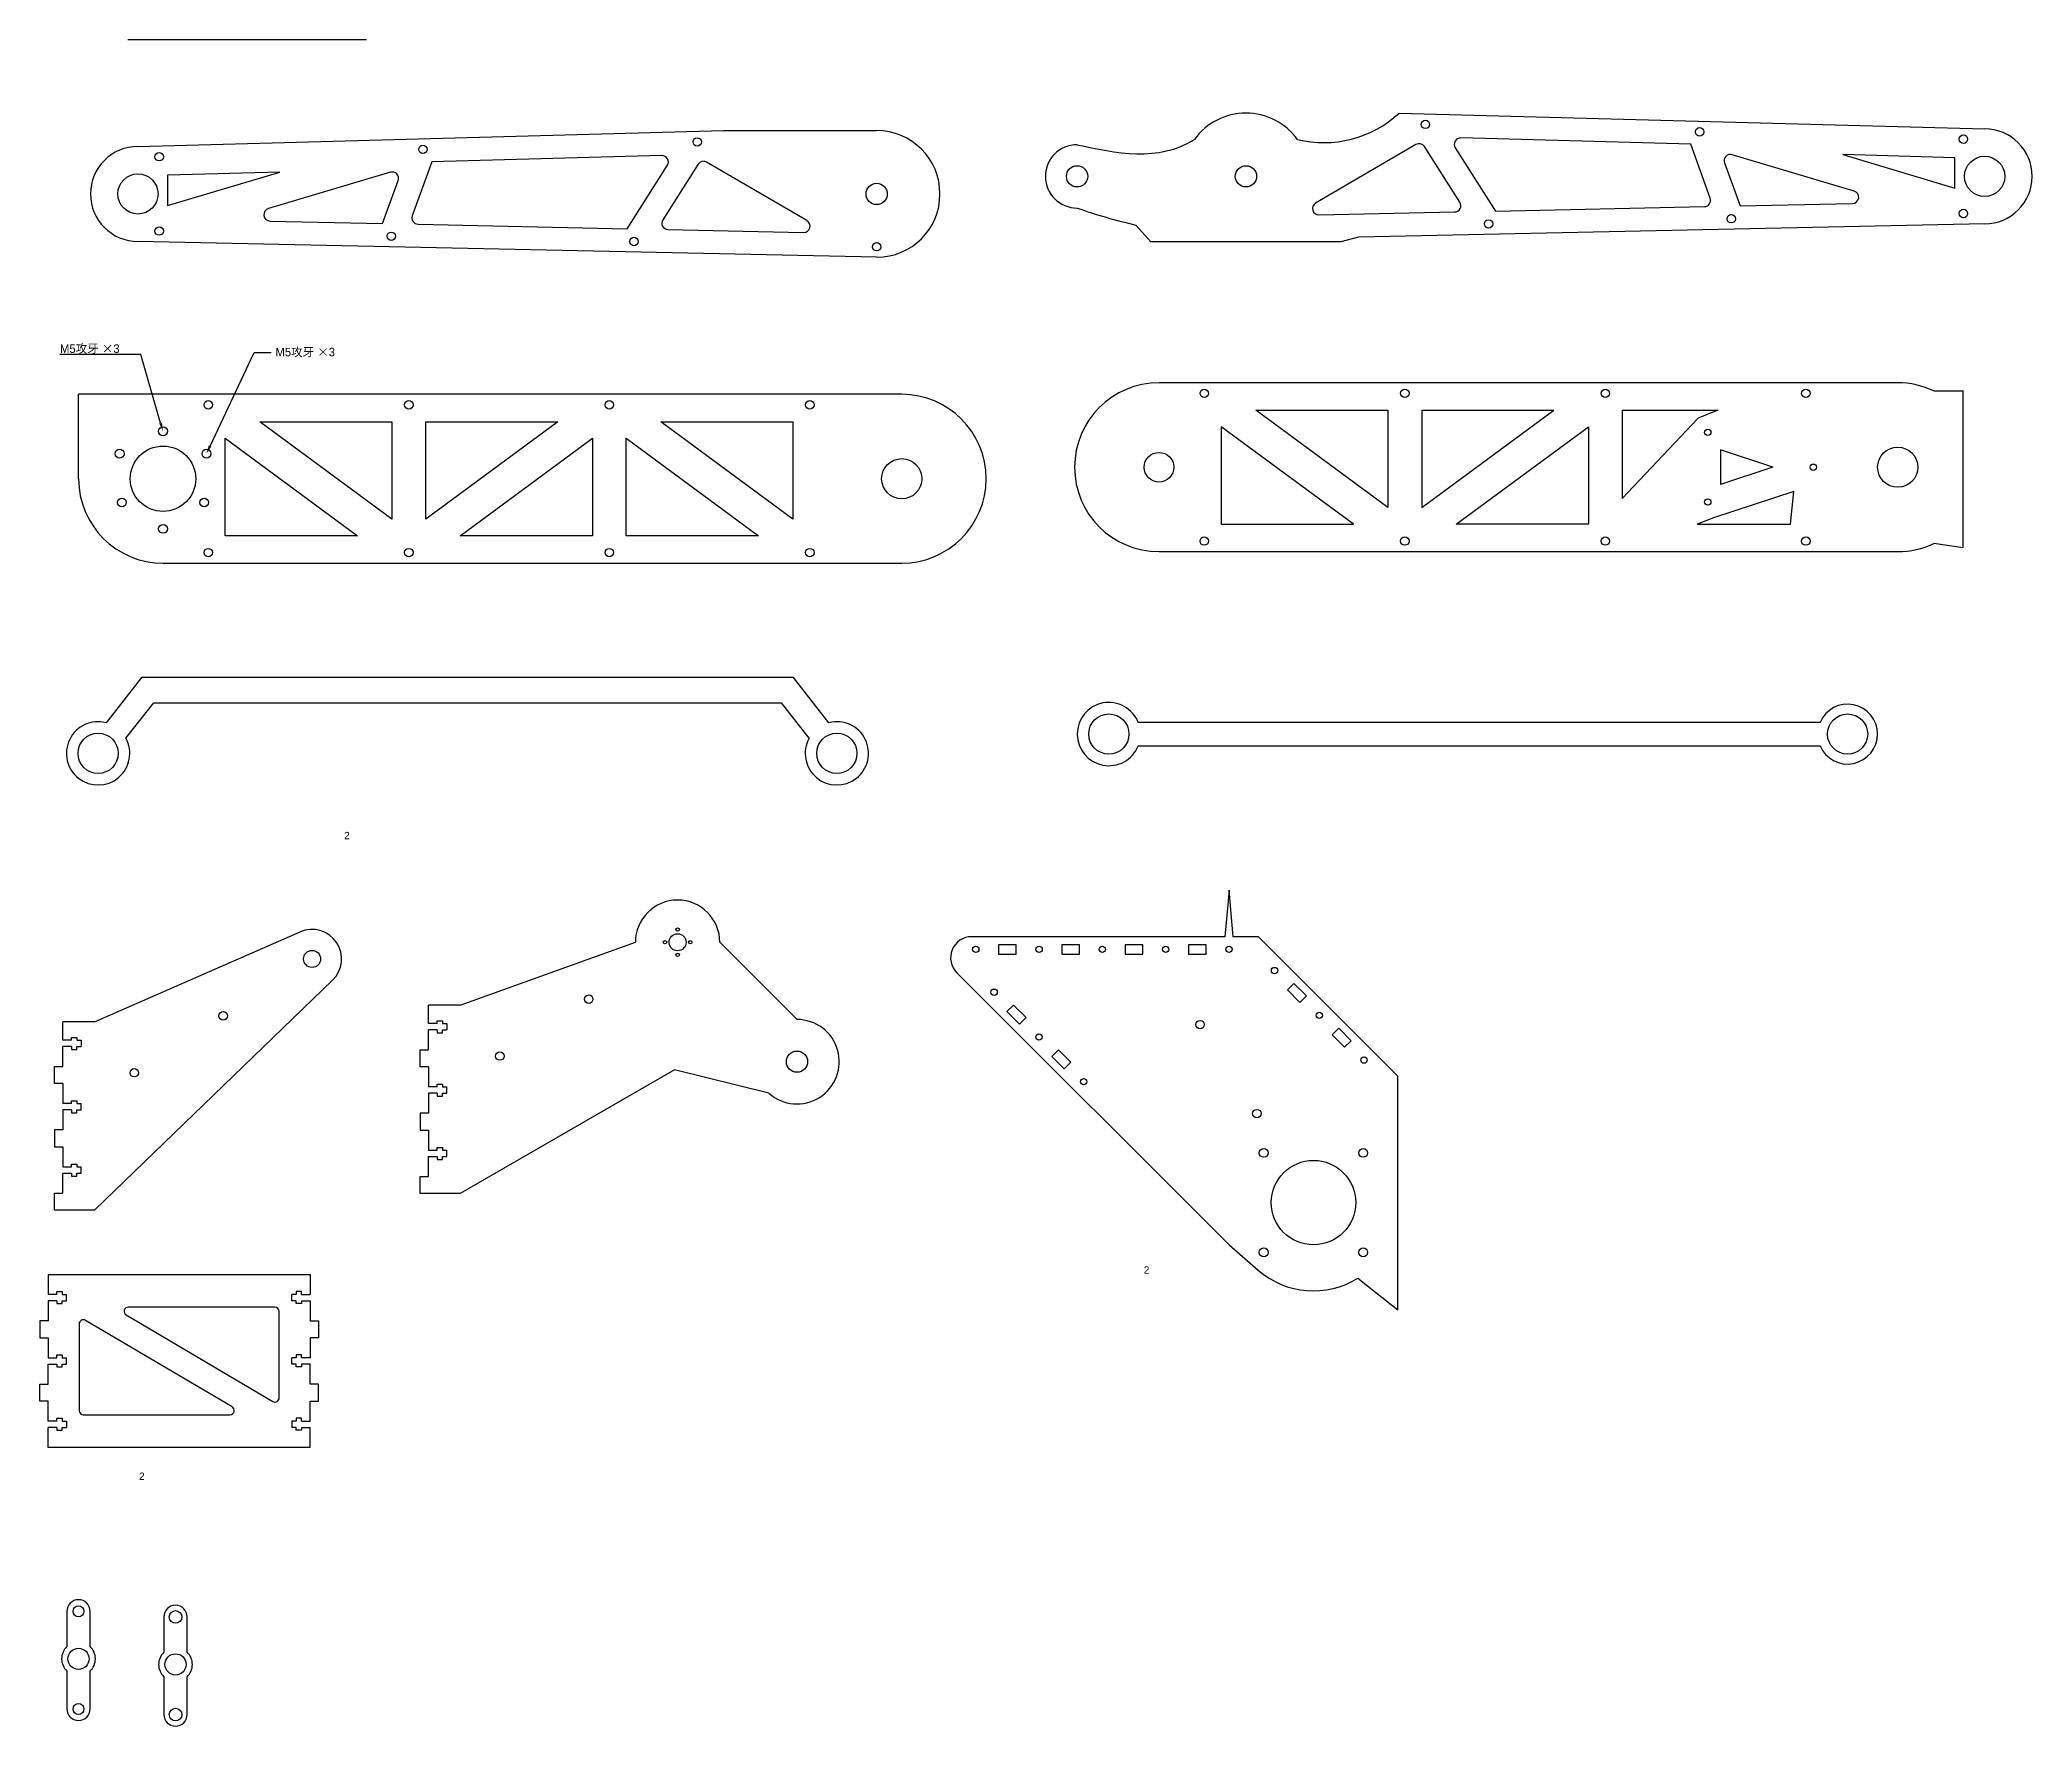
# Model space of a CAD drawing. Header units: millimetres. Extents: x 119 to 1541, y -1617 to 72.
# Drawn here: x 119 to 1063, y -1617 to -818 of the extents above; entities that cross this region are included whole.
import ezdxf
from ezdxf import colors
from ezdxf.entities.mleader import LeaderData, LeaderLine
from ezdxf.math import Vec2, Vec3

# ---------------------------------------------------------------- set-up
doc = ezdxf.new("R2010")
doc.units = ezdxf.units.MM

msp = doc.modelspace()

# ---------------------------------------------------------------- linework, layer by layer
at = {"color": 7, "linetype": 'Continuous', "lineweight": 25}
for p, q in [((273.86, -818.2), (160.72, -818.2)), ((763.13, -852.88), (1040.52, -860.38)), ((165.56, -868.71), (442.95, -861.21)), ((442.95, -861.21), (515.56, -861.21)), ((771.07, -867.8), (723.54, -895.55)), ((901.24, -867.64), (792.28, -864.7)), ((910.53, -893.2), (901.24, -867.64)), ((304.84, -875.97), (295.55, -901.53)), ((413.8, -873.03), (304.84, -875.97)), ((397.34, -907.67), (416.41, -877.63)), ((430.96, -877.11), (414.21, -903.48)), ((482.54, -903.87), (435.01, -876.12)), ((791.86, -895.15), (775.11, -868.78)), ((789.66, -869.31), (808.74, -899.35)), ((917.23, -876.52), (924.63, -896.86)), ((978.72, -889.85), (920.91, -872.62)), ((1026.44, -874.03), (973.36, -872.6)), ((973.36, -872.6), (1026.44, -888.42)), ((1026.44, -888.42), (1026.44, -874.03)), ((232.72, -880.92), (179.64, -882.36)), ((179.64, -896.74), (232.72, -880.92)), ((179.64, -882.36), (179.64, -896.74)), ((285.17, -880.94), (227.36, -898.17)), ((281.45, -905.19), (288.84, -884.84)), ((924.63, -896.86), (977.93, -895.72)), ((228.15, -904.05), (281.45, -905.19)), ((298.3, -905.55), (397.34, -907.67)), ((645.52, -913.88), (638.42, -905.93)), ((725.12, -901.14), (789.39, -899.76)), ((1040.52, -905.38), (743.81, -911.74)), ((808.74, -899.35), (907.78, -897.22)), ((515.56, -921.21), (165.56, -913.71)), ((416.68, -908.09), (480.96, -909.46)), ((735.52, -913.88), (645.52, -913.88)), ((743.81, -911.74), (735.52, -913.88)), ((999.33, -980.69), (649.33, -980.69)), ((137.45, -1026.16), (137.45, -986.16)), ((527.45, -986.16), (137.45, -986.16)), ((1016.49, -984.56), (1030.33, -984.56)), ((1030.33, -1058.82), (1030.33, -984.56)), ((285.91, -1045.33), (223.25, -999.16)), ((223.25, -999.16), (285.91, -999.16)), ((285.91, -999.16), (285.91, -1045.33)), ((364.56, -999.16), (301.91, -1045.33)), ((301.91, -999.16), (364.56, -999.16)), ((301.91, -1045.33), (301.91, -999.16)), ((413.25, -999.16), (475.91, -999.16)), ((475.91, -1045.33), (413.25, -999.16)), ((475.91, -999.16), (475.91, -1045.33)), ((695.13, -993.69), (757.79, -993.69)), ((757.79, -1039.86), (695.13, -993.69)), ((757.79, -993.69), (757.79, -1039.86)), ((773.79, -1039.86), (836.44, -993.69)), ((773.79, -993.69), (836.44, -993.69)), ((773.79, -993.69), (773.79, -1039.86)), ((868.79, -993.69), (914.07, -993.69)), ((868.79, -993.69), (868.79, -1035.54)), ((904.72, -997.41), (868.79, -1035.54)), ((914.07, -993.69), (904.72, -997.41)), ((206.91, -1053.16), (206.91, -1006.99)), ((206.91, -1006.99), (269.56, -1053.16)), ((318.25, -1053.16), (380.91, -1006.99)), ((380.91, -1006.99), (380.91, -1053.16)), ((396.91, -1006.99), (459.56, -1053.16)), ((396.91, -1053.16), (396.91, -1006.99)), ((741.44, -1047.69), (678.79, -1001.52)), ((678.79, -1001.52), (678.79, -1047.69)), ((790.13, -1047.69), (852.79, -1001.52)), ((852.79, -1001.52), (852.79, -1047.69)), ((915.33, -1012.49), (915.33, -1028.89)), ((940.18, -1020.69), (915.33, -1012.49)), ((940.18, -1020.69), (915.33, -1028.89)), ((950.13, -1032.15), (912.01, -1044.73)), ((948.56, -1047.69), (950.13, -1032.15)), ((678.79, -1047.69), (741.44, -1047.69)), ((852.79, -1047.69), (790.13, -1047.69)), ((912.01, -1044.73), (904.24, -1047.69)), ((904.24, -1047.69), (948.56, -1047.69)), ((269.56, -1053.16), (206.91, -1053.16)), ((380.91, -1053.16), (318.25, -1053.16)), ((459.56, -1053.16), (396.91, -1053.16)), ((1030.33, -1058.82), (1016.49, -1056.82)), ((177.45, -1066.16), (527.45, -1066.16)), ((649.33, -1060.69), (999.33, -1060.69)), ((167.24, -1120.26), (150.44, -1141.74)), ((476.16, -1120.26), (167.24, -1120.26)), ((492.96, -1141.74), (476.16, -1120.26)), ((159.9, -1149.13), (173.08, -1132.26)), ((173.08, -1132.26), (470.32, -1132.26)), ((470.32, -1132.26), (483.5, -1149.13)), ((962.51, -1141.64), (639.53, -1141.64)), ((639.53, -1152.64), (962.51, -1152.64)), ((682.52, -1221.15), (680.52, -1243.15)), ((684.52, -1243.15), (682.52, -1221.15)), ((145.05, -1283.55), (242.43, -1240.88)), ((318.27, -1275.65), (401.27, -1245.8)), ((477.84, -1282.37), (441.27, -1245.8)), ((680.52, -1243.15), (560.6, -1243.15)), ((696.52, -1243.15), (684.52, -1243.15)), ((762.52, -1309.15), (696.52, -1243.15)), ((581.72, -1246.95), (573.32, -1246.95)), ((573.32, -1246.95), (573.32, -1251.35)), ((573.32, -1251.35), (581.72, -1251.35)), ((581.72, -1251.35), (581.72, -1246.95)), ((603.32, -1246.95), (603.32, -1251.35)), ((611.72, -1246.95), (603.32, -1246.95)), ((603.32, -1251.35), (611.72, -1251.35)), ((611.72, -1251.35), (611.72, -1246.95)), ((633.32, -1246.95), (633.32, -1251.35)), ((641.72, -1246.95), (633.32, -1246.95)), ((633.32, -1251.35), (641.72, -1251.35)), ((641.72, -1251.35), (641.72, -1246.95)), ((663.32, -1246.95), (663.32, -1251.35)), ((671.72, -1246.95), (663.32, -1246.95)), ((663.32, -1251.35), (671.72, -1251.35)), ((671.72, -1251.35), (671.72, -1246.95)), ((145.05, -1372.7), (257.78, -1263.77)), ((553.53, -1260.22), (682.52, -1389.21)), ((713.25, -1265.26), (710.14, -1268.37)), ((710.14, -1268.37), (716.08, -1274.31)), ((719.19, -1271.2), (713.25, -1265.26)), ((716.08, -1274.31), (719.19, -1271.2)), ((130.05, -1292.2), (130.05, -1283.55)), ((145.05, -1283.55), (130.05, -1283.55)), ((303.27, -1284.3), (303.27, -1275.65)), ((318.27, -1275.65), (303.27, -1275.65)), ((307.27, -1282.95), (309.87, -1282.95)), ((307.27, -1284.3), (307.27, -1282.95)), ((309.87, -1282.95), (309.87, -1284.3)), ((580.42, -1275.52), (577.31, -1278.63)), ((577.31, -1278.63), (583.25, -1284.57)), ((586.36, -1281.46), (580.42, -1275.52)), ((583.25, -1284.57), (586.36, -1281.46)), ((134.05, -1292.2), (130.05, -1292.2)), ((134.05, -1290.85), (136.65, -1290.85)), ((134.05, -1292.2), (134.05, -1290.85)), ((136.65, -1290.85), (136.65, -1292.2)), ((136.65, -1292.2), (138.65, -1292.2)), ((138.65, -1292.2), (138.65, -1295.2)), ((307.27, -1284.3), (303.27, -1284.3)), ((303.27, -1296.8), (303.27, -1287.3)), ((307.27, -1287.3), (303.27, -1287.3)), ((307.27, -1287.3), (307.27, -1288.65)), ((307.27, -1288.65), (309.87, -1288.65)), ((309.87, -1284.3), (311.87, -1284.3)), ((309.87, -1288.65), (309.87, -1287.3)), ((309.87, -1287.3), (311.87, -1287.3)), ((311.87, -1284.3), (311.87, -1287.3)), ((734.47, -1286.47), (731.35, -1289.59)), ((731.35, -1289.59), (737.29, -1295.53)), ((740.41, -1292.41), (734.47, -1286.47)), ((737.29, -1295.53), (740.41, -1292.41)), ((130.05, -1304.7), (130.05, -1295.2)), ((134.05, -1295.2), (130.05, -1295.2)), ((134.05, -1295.2), (134.05, -1296.55)), ((134.05, -1296.55), (136.65, -1296.55)), ((136.65, -1296.55), (136.65, -1295.2)), ((136.65, -1295.2), (138.65, -1295.2)), ((299.27, -1304.8), (299.27, -1296.8)), ((299.27, -1296.8), (303.27, -1296.8)), ((601.64, -1296.73), (598.53, -1299.84)), ((598.53, -1299.84), (604.47, -1305.78)), ((607.58, -1302.67), (601.64, -1296.73)), ((126.05, -1312.7), (126.05, -1304.7)), ((126.05, -1304.7), (130.05, -1304.7)), ((303.27, -1304.8), (299.27, -1304.8)), ((303.27, -1304.8), (303.27, -1314.3)), ((419.79, -1306.19), (318.27, -1364.8)), ((464.54, -1317.3), (419.79, -1306.19)), ((604.47, -1305.78), (607.58, -1302.67)), ((762.52, -1419.96), (762.52, -1309.15)), ((130.05, -1312.7), (126.05, -1312.7)), ((130.05, -1312.7), (130.05, -1322.2)), ((134.05, -1320.85), (136.65, -1320.85)), ((134.05, -1322.2), (134.05, -1320.85)), ((136.65, -1320.85), (136.65, -1322.2)), ((307.27, -1314.3), (303.27, -1314.3)), ((303.27, -1317.3), (303.27, -1326.8)), ((307.27, -1317.3), (303.27, -1317.3)), ((307.27, -1312.95), (309.87, -1312.95)), ((307.27, -1314.3), (307.27, -1312.95)), ((307.27, -1317.3), (307.27, -1318.65)), ((307.27, -1318.65), (309.87, -1318.65)), ((309.87, -1312.95), (309.87, -1314.3)), ((309.87, -1314.3), (311.87, -1314.3)), ((309.87, -1318.65), (309.87, -1317.3)), ((309.87, -1317.3), (311.87, -1317.3)), ((311.87, -1317.3), (311.87, -1314.3)), ((134.05, -1322.2), (130.05, -1322.2)), ((130.05, -1325.2), (130.05, -1334.7)), ((134.05, -1325.2), (130.05, -1325.2)), ((134.05, -1325.2), (134.05, -1326.55)), ((134.05, -1326.55), (136.65, -1326.55)), ((136.65, -1322.2), (138.65, -1322.2)), ((136.65, -1326.55), (136.65, -1325.2)), ((136.65, -1325.2), (138.65, -1325.2)), ((138.65, -1325.2), (138.65, -1322.2)), ((299.27, -1326.8), (299.27, -1334.8)), ((303.27, -1326.8), (299.27, -1326.8)), ((126.05, -1334.7), (126.05, -1342.7)), ((130.05, -1334.7), (126.05, -1334.7)), ((299.27, -1334.8), (303.27, -1334.8)), ((303.27, -1334.8), (303.27, -1344.3)), ((126.05, -1342.7), (130.05, -1342.7)), ((130.05, -1342.7), (130.05, -1352.2)), ((303.27, -1344.3), (307.27, -1344.3)), ((303.27, -1356.8), (303.27, -1347.3)), ((303.27, -1347.3), (307.27, -1347.3)), ((307.27, -1342.95), (309.87, -1342.95)), ((307.27, -1344.3), (307.27, -1342.95)), ((307.27, -1347.3), (307.27, -1348.65)), ((307.27, -1348.65), (309.87, -1348.65)), ((309.87, -1342.95), (309.87, -1344.3)), ((309.87, -1344.3), (311.87, -1344.3)), ((309.87, -1348.65), (309.87, -1347.3)), ((309.87, -1347.3), (311.87, -1347.3)), ((311.87, -1347.3), (311.87, -1344.3)), ((130.05, -1352.2), (134.05, -1352.2)), ((130.05, -1364.7), (130.05, -1355.2)), ((130.05, -1355.2), (134.05, -1355.2)), ((134.05, -1350.85), (136.65, -1350.85)), ((134.05, -1352.2), (134.05, -1350.85)), ((134.05, -1355.2), (134.05, -1356.55)), ((134.05, -1356.55), (136.65, -1356.55)), ((136.65, -1350.85), (136.65, -1352.2)), ((136.65, -1352.2), (138.65, -1352.2)), ((136.65, -1356.55), (136.65, -1355.2)), ((136.65, -1355.2), (138.65, -1355.2)), ((138.65, -1355.2), (138.65, -1352.2)), ((299.27, -1364.8), (299.27, -1356.8)), ((299.27, -1356.8), (303.27, -1356.8)), ((126.05, -1372.7), (126.05, -1364.7)), ((126.05, -1364.7), (130.05, -1364.7)), ((318.27, -1364.8), (299.27, -1364.8)), ((145.05, -1372.7), (126.05, -1372.7)), ((682.52, -1389.21), (696.3, -1401.17)), ((123.09, -1403.15), (123.09, -1412.65)), ((123.09, -1403.15), (247.09, -1403.15)), ((247.09, -1403.15), (247.09, -1412.65)), ((743.58, -1404.95), (762.52, -1419.96)), ((127.09, -1412.65), (123.09, -1412.65)), ((123.09, -1415.65), (123.09, -1425.15)), ((127.09, -1415.65), (123.09, -1415.65)), ((127.09, -1411.3), (129.69, -1411.3)), ((127.09, -1412.65), (127.09, -1411.3)), ((127.09, -1415.65), (127.09, -1417)), ((129.69, -1411.3), (129.69, -1412.65)), ((129.69, -1412.65), (131.69, -1412.65)), ((129.69, -1417), (129.69, -1415.65)), ((129.69, -1415.65), (131.69, -1415.65)), ((131.69, -1415.65), (131.69, -1412.65)), ((240.49, -1412.65), (238.49, -1412.65)), ((238.49, -1415.65), (238.49, -1412.65)), ((240.49, -1415.65), (238.49, -1415.65)), ((243.09, -1411.3), (240.49, -1411.3)), ((240.49, -1411.3), (240.49, -1412.65)), ((240.49, -1417), (240.49, -1415.65)), ((243.09, -1412.65), (243.09, -1411.3)), ((243.09, -1412.65), (247.09, -1412.65)), ((243.09, -1415.65), (243.09, -1417)), ((243.09, -1415.65), (247.09, -1415.65)), ((247.09, -1415.65), (247.09, -1425.15)), ((119.09, -1425.15), (119.09, -1433.15)), ((123.09, -1425.15), (119.09, -1425.15)), ((127.09, -1417), (129.69, -1417)), ((210.2, -1465.93), (140.71, -1424.94)), ((159.98, -1422.38), (229.47, -1463.37)), ((230.49, -1418.65), (161, -1418.65)), ((232.49, -1461.65), (232.49, -1420.65)), ((243.09, -1417), (240.49, -1417)), ((247.09, -1425.15), (251.09, -1425.15)), ((251.09, -1425.15), (251.09, -1433.15)), ((119.09, -1433.15), (123.09, -1433.15)), ((123.09, -1433.15), (123.09, -1442.65)), ((137.69, -1426.66), (137.69, -1467.65)), ((251.09, -1433.15), (247.09, -1433.15)), ((247.09, -1433.15), (247.09, -1442.65)), ((123.09, -1442.65), (127.09, -1442.65)), ((127.09, -1441.3), (129.69, -1441.3)), ((127.09, -1442.65), (127.09, -1441.3)), ((129.69, -1441.3), (129.69, -1442.65)), ((129.69, -1442.65), (131.69, -1442.65)), ((131.69, -1445.65), (131.69, -1442.65)), ((240.49, -1442.65), (238.49, -1442.65)), ((238.49, -1445.65), (238.49, -1442.65)), ((243.09, -1441.3), (240.49, -1441.3)), ((240.49, -1441.3), (240.49, -1442.65)), ((243.09, -1442.65), (243.09, -1441.3)), ((247.09, -1442.65), (243.09, -1442.65)), ((123.09, -1455.15), (123.09, -1445.65)), ((123.09, -1445.65), (127.09, -1445.65)), ((127.09, -1445.65), (127.09, -1447)), ((127.09, -1447), (129.69, -1447)), ((129.69, -1447), (129.69, -1445.65)), ((129.69, -1445.65), (131.69, -1445.65)), ((240.49, -1445.65), (238.49, -1445.65)), ((240.49, -1447), (240.49, -1445.65)), ((243.09, -1447), (240.49, -1447)), ((243.09, -1445.65), (243.09, -1447)), ((247.09, -1445.65), (243.09, -1445.65)), ((247.09, -1455.15), (247.09, -1445.65)), ((119.09, -1463.15), (119.09, -1455.15)), ((119.09, -1455.15), (123.09, -1455.15)), ((251.09, -1455.15), (247.09, -1455.15)), ((251.09, -1463.15), (251.09, -1455.15)), ((123.09, -1463.15), (119.09, -1463.15)), ((123.09, -1472.65), (123.09, -1463.15)), ((127.09, -1471.3), (129.69, -1471.3)), ((127.09, -1472.65), (127.09, -1471.3)), ((129.69, -1471.3), (129.69, -1472.65)), ((139.69, -1469.65), (209.18, -1469.65)), ((243.09, -1471.3), (240.49, -1471.3)), ((240.49, -1471.3), (240.49, -1472.65)), ((243.09, -1472.65), (243.09, -1471.3)), ((247.09, -1463.15), (251.09, -1463.15)), ((247.09, -1472.65), (247.09, -1463.15)), ((127.09, -1472.65), (123.09, -1472.65)), ((123.09, -1485.15), (123.09, -1475.65)), ((127.09, -1475.65), (123.09, -1475.65)), ((127.09, -1475.65), (127.09, -1477)), ((127.09, -1477), (129.69, -1477)), ((129.69, -1472.65), (131.69, -1472.65)), ((129.69, -1477), (129.69, -1475.65)), ((129.69, -1475.65), (131.69, -1475.65)), ((131.69, -1472.65), (131.69, -1475.65)), ((240.49, -1472.65), (238.49, -1472.65)), ((238.49, -1472.65), (238.49, -1475.65)), ((240.49, -1475.65), (238.49, -1475.65)), ((240.49, -1477), (240.49, -1475.65)), ((243.09, -1477), (240.49, -1477)), ((243.09, -1472.65), (247.09, -1472.65)), ((243.09, -1475.65), (243.09, -1477)), ((243.09, -1475.65), (247.09, -1475.65)), ((247.09, -1485.15), (247.09, -1475.65)), ((247.09, -1485.15), (123.09, -1485.15)), ((131.91, -1562.8), (131.91, -1579.49)), ((142.91, -1579.49), (142.91, -1562.8)), ((177.87, -1565.45), (177.87, -1582.14)), ((188.87, -1582.14), (188.87, -1565.45)), ((131.91, -1591.11), (131.91, -1609.05)), ((142.91, -1609.05), (142.91, -1591.11)), ((177.87, -1593.76), (177.87, -1611.7)), ((188.87, -1611.7), (188.87, -1593.76))]:
    msp.add_line(p, q, dxfattribs=at)
for centre, radius in [((775.53, -858.24), 2), ((300.59, -870.08), 2), ((430.55, -866.57), 2), ((905.48, -861.76), 2), ((1030.44, -865.27), 2), ((175.64, -873.6), 2), ((610.52, -882.88), 5.03), ((690.52, -882.88), 5.03), ((1040.52, -882.88), 9.53), ((165.56, -891.21), 9.53), ((515.56, -891.21), 5.03), ((805.49, -905.42), 2), ((920.46, -902.95), 2), ((1030.44, -900.49), 2), ((175.64, -908.82), 2), ((285.61, -911.28), 2), ((400.59, -913.74), 2), ((515.56, -916.21), 2), ((198.91, -991.16), 2), ((293.91, -991.16), 2), ((388.91, -991.16), 2), ((483.91, -991.16), 2), ((670.79, -985.69), 2), ((765.79, -985.69), 2), ((860.79, -985.69), 2), ((955.79, -985.69), 2), ((177.45, -1003.66), 2.1), ((909.33, -1004.19), 1.5), ((156.88, -1014.28), 2.1), ((177.45, -1026.16), 15.5), ((198.02, -1014.28), 2.1), ((527.45, -1026.16), 9.53), ((649.33, -1020.69), 7.03), ((959.33, -1020.69), 1.5), ((999.33, -1020.69), 9.53), ((157.96, -1037.41), 2.1), ((196.93, -1037.41), 2.1), ((909.33, -1037.19), 1.5), ((177.45, -1049.91), 2.1), ((670.79, -1055.69), 2), ((765.79, -1055.69), 2), ((860.79, -1055.69), 2), ((955.79, -1055.69), 2), ((198.91, -1061.16), 2), ((293.91, -1061.16), 2), ((388.91, -1061.16), 2), ((483.91, -1061.16), 2), ((625.57, -1147.14), 9.53), ((975.57, -1147.14), 9.53), ((146.7, -1156.26), 9.53), ((496.7, -1156.26), 9.53), ((415.27, -1245.8), 0.8), ((421.27, -1245.8), 4.03), ((421.27, -1239.8), 0.8), ((427.27, -1245.8), 0.8), ((248.05, -1253.7), 4.03), ((421.27, -1251.8), 0.8), ((562.52, -1249.15), 1.5), ((592.52, -1249.15), 1.5), ((622.52, -1249.15), 1.5), ((652.52, -1249.15), 1.5), ((682.52, -1249.15), 1.5), ((704.06, -1259.18), 1.5), ((379.16, -1272.75), 2), ((571.23, -1269.44), 1.5), ((205.93, -1280.65), 2), ((668.79, -1284.81), 2), ((725.27, -1280.39), 1.5), ((592.44, -1290.65), 1.5), ((337.04, -1299.7), 2), ((477.84, -1302.37), 5.03), ((746.49, -1301.61), 1.5), ((163.81, -1307.6), 2), ((613.66, -1311.86), 1.5), ((695.66, -1326.98), 2), ((698.95, -1345.58), 2.1), ((722.52, -1369.15), 20), ((746.09, -1345.58), 2.1), ((698.95, -1392.72), 2.1), ((746.09, -1392.72), 2.1), ((137.41, -1562.8), 2.6), ((183.37, -1565.45), 3), ((137.41, -1585.3), 5.03), ((183.37, -1587.95), 5.03), ((137.41, -1609.05), 2.6), ((183.37, -1611.7), 3)]:
    msp.add_circle(centre, radius, dxfattribs=at)
for centre, radius, start, end in [((690.52, -882.88), 30, 35.71878, 144.28122), ((727.45, -814.49), 52.41, 256.11453, 312.90002), ((515.56, -891.21), 30, 270, 90), ((610.52, -882.88), 15, 90, 270), ((772.58, -870.39), 3, 32.41844, 120.27833), ((792.2, -867.7), 3, 88.45123, 212.41844), ((1040.52, -882.88), 22.5, 270, 90), ((165.56, -891.21), 22.5, 90, 270), ((413.88, -876.03), 3, 327.58156, 91.54877), ((433.5, -878.71), 3, 59.72167, 147.58156), ((920.05, -875.49), 3, 73.40373, 199.98175), ((286.02, -883.82), 3, 340.01825, 106.59627), ((725.05, -898.14), 3, 120.27833, 271.22758), ((789.33, -896.76), 3, 271.22758, 32.41844), ((907.71, -894.22), 3, 271.22758, 19.98175), ((977.86, -892.72), 3, 271.22758, 73.40373), ((228.22, -901.05), 3, 106.59627, 268.77242), ((298.37, -902.55), 3, 160.01825, 268.77242), ((416.75, -905.09), 3, 147.58156, 268.77242), ((481.03, -906.47), 3, 268.77242, 59.72167), ((700.82, -637.09), 275.99, 250.90057, 256.93218), ((649.33, -1020.69), 40, 90, 270), ((999.33, -1020.69), 40, 64.59748, 90), ((527.45, -1026.16), 40, 270, 90), ((177.45, -1026.16), 40, 180, 270), ((999.33, -1020.69), 40, 270, 295.40252), ((625.57, -1147.14), 15, 21.51019, 338.48981), ((146.7, -1156.26), 15, 75.55272, 28.39637), ((496.7, -1156.26), 15, 151.60363, 104.44728), ((975.57, -1147.14), 14.18, 202.83055, 157.16945), ((421.27, -1245.8), 20, 0, 180), ((248.05, -1253.7), 14, 314.01887, 113.66249), ((560.6, -1253.15), 10, 90, 225), ((477.84, -1302.37), 20, 228.29438, 90), ((722.51, -1370.95), 40, 229.0563, 301.77962), ((139.69, -1426.66), 2, 59.46417, 180), ((161, -1420.65), 2, 90, 239.46417), ((230.49, -1420.65), 2, 0, 90), ((230.49, -1461.65), 2, 239.46417, 0), ((139.69, -1467.65), 2, 180, 270), ((209.18, -1467.65), 2, 270, 59.46417), ((137.41, -1562.8), 5.5, 0, 180), ((183.37, -1565.45), 5.5, 0, 180), ((137.41, -1585.3), 8, 133.43254, 226.56746), ((137.41, -1585.3), 8, 313.43254, 46.56746), ((183.37, -1587.95), 8, 133.43254, 226.56746), ((183.37, -1587.95), 8, 313.43254, 46.56746), ((137.41, -1609.05), 5.5, 180, 0), ((183.37, -1611.7), 5.5, 180, 0)]:
    msp.add_arc(centre, radius, start, end, dxfattribs=at)
msp.add_open_spline([(610.52, -867.88), (628.44, -871.93), (649.42, -876.11), (666.16, -865.37)], degree=3, dxfattribs=at)

# ---------------------------------------------------------------- texts
at = {"char_height": 3.5, "attachment_point": 1}
for insert in [(263.28, -1193.48), (642.16, -1399.32), (166.12, -1497.03)]:
    msp.add_mtext_dynamic_manual_height_columns('2', width=42.5396, gutter_width=17.5, heights=[0], dxfattribs=dict(at, insert=insert))

# ---------------------------------------------------------------- leaders
ml = msp.add_multileader_mtext('Standard')
ml.set_content('M5{\\fSimSun|b0|i0|c134|p2;攻牙} {\\fSimSun|b0|i0|c134|p2;×}3', color=256)
ml.set_leader_properties()
ml.build(insert=Vec2(0, 0))
ml.multileader.update_dxf_attribs({"text_right_attachment_type": 6})
ctx = ml.context
ctx.base_point, ctx.plane_origin = Vec3(123.15, -964.78), Vec3(177.45, -1003.66)
ctx.right_attachment, ctx.text_align_type = 6, 2
notes = []
notes.append((ctx, [(0, (1, 1, 0), (166.88, -967.32), (-1, 0), 8, [(0, [(177.45, -1003.66)], 0, [])])]))
ctx.mtext.insert, ctx.mtext.alignment, ctx.mtext.flow_direction = Vec3(156.88, -962.52), 3, 5
ml = msp.add_multileader_mtext('Standard')
ml.set_content('M5{\\fSimSun|b0|i0|c134|p2;攻牙} {\\fSimSun|b0|i0|c134|p2;×}3', color=256)
ml.set_leader_properties()
ml.build(insert=Vec2(0, 0))
ml.multileader.update_dxf_attribs({"text_right_attachment_type": 6})
ctx = ml.context
ctx.base_point, ctx.plane_origin = Vec3(228.69, -966.4), Vec3(198.02, -1014.28)
ctx.right_attachment = 6
notes.append((ctx, [(0, (1, 1, 0), (220.69, -966.4), (1, 0), 8, [(0, [(198.02, -1014.28)], 0, [])])]))
ctx.mtext.insert, ctx.mtext.flow_direction = Vec3(230.69, -964.14), 5
for ctx, leaders in notes:
    for number, flags, end, landing, length, lines in leaders:
        leader = LeaderData()
        leader.index, (leader.has_last_leader_line, leader.has_dogleg_vector, leader.attachment_direction) = number, flags
        leader.last_leader_point, leader.dogleg_vector, leader.dogleg_length = Vec3(end), Vec3(landing), length
        for number, points, colour, breaks in lines:
            line = LeaderLine()
            line.index, line.vertices, line.color, line.breaks = number, Vec3.list(points), colors.encode_raw_color(colour), breaks
            leader.lines.append(line)
        ctx.leaders.append(leader)

doc.saveas('drawing.dxf')
